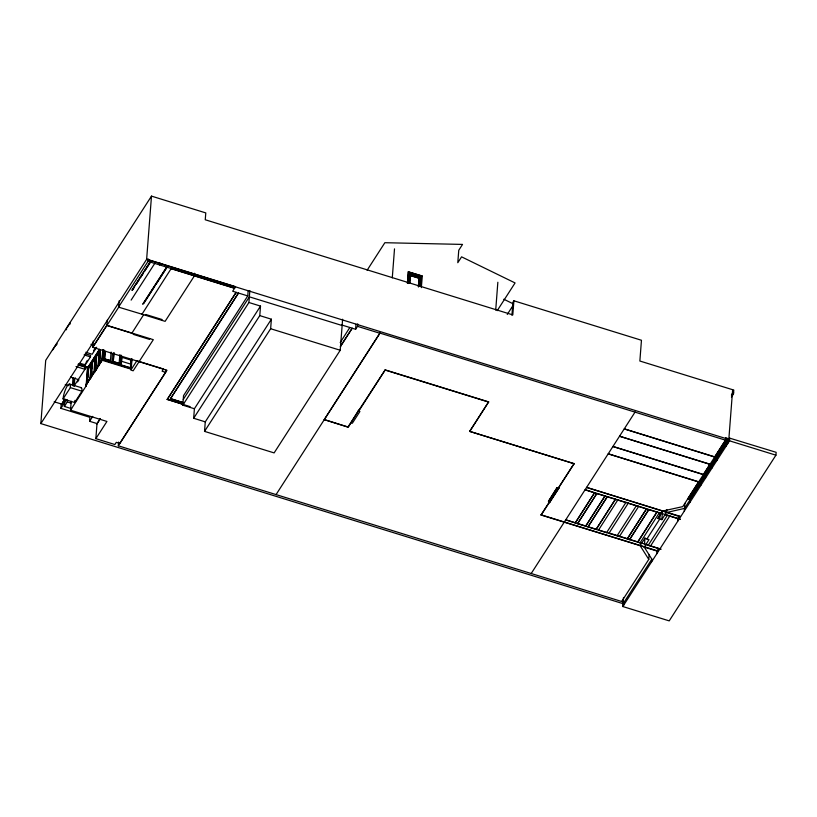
<?xml version="1.0" encoding="UTF-8"?>
<svg xmlns="http://www.w3.org/2000/svg" width="817" height="817" viewBox="0 0 817 817"><rect width="100%" height="100%" fill="white"/><g stroke="black" fill="none" stroke-linecap="round" stroke-linejoin="round"><path stroke-width="1.23" d="M623.044 603.671L40.85 423.594L45.711 360.358L151.492 196.121L205.782 212.91L205.251 219.763L512.8 314.902L513.893 300.799L641.457 340.26L639.864 361.022L733.799 390.077L733.513 393.886L731.45 397.093M66.3 328.853L66.228 329.823L66.606 329.241M100.277 418.518L97.009 423.574L89.594 421.286L89.901 417.313L60.907 408.347L61.244 403.966M71.63 408.684L64.38 406.437L64.686 402.464M64.38 406.437L67.27 401.954L67.423 399.962M106.915 325.329L153.31 339.678L133.161 370.795L130.843 370.081L136.837 360.767L163.512 369.018L162.093 371.214L165.575 372.297L119.772 443.417L116.29 442.334L114.87 444.54L95.855 438.658L106.935 421.449L70.517 410.185L71.202 401.29M72.407 385.614L73.03 377.607M73.52 385.828L73.969 379.956L75.338 377.832M74.214 386.043L74.664 380.171L73.969 379.956M85.152 366.047L84.897 369.284L76.012 366.537M80.005 363.248L85.315 364.893L85.438 363.361M85.714 384.889L86.102 385.981L85.714 384.889L102.738 359.347M86.275 383.806L87.552 367.129L78.136 364.219M87.705 367.405L87.746 366.833M86.97 384.164L88.195 368.161L95.466 356.028L94.701 372.164M87.388 382.07L88.45 368.355L91.177 364.116L90.35 377.903L87.623 382.142L87.817 379.65M88.011 377.158L88.675 368.426L91.412 364.188M85.315 364.893L90.473 356.886L90.585 355.364L85.274 353.72M90.125 377.832L91.177 364.116M623.984 602.211L118.332 445.806L166.974 370.285L92.75 347.327L93.23 341.108M90.83 378.169L92.066 362.166M91.872 371.153L91.484 376.147L92.311 362.36L95.038 358.122L92.546 362.431L92.066 368.661M91.259 376.075L93.986 371.837L95.038 358.122M94.792 370.938L95.17 366.016M95.456 362.319L95.926 356.171M95.078 370.499L96.212 355.732L100.072 349.727L98.847 365.73M95.405 369.631L96.457 355.916L99.184 351.678L98.367 365.465L95.63 369.703L96.018 364.719M96.212 362.227L96.692 355.987L99.419 351.749M98.132 365.393L99.184 351.678M100.072 356.222L99.5 363.708L100.317 349.921L100.266 353.73M95.855 438.658L97.009 423.574M99.266 363.636L101.992 359.398L102.666 350.667M103.013 349.594L102.135 360.236L131.363 369.274L131.435 368.324L102.207 359.276M102.482 359.715L103.228 350.044M103.473 349.737L102.707 359.725L101.992 359.398M103.8 349.666L103.034 359.654L103.902 350.564M107.323 320.08L106.904 325.523L131.843 333.234L143.659 314.708L118.71 307.192L92.75 347.327M104.515 358.939L110.52 360.624L104.515 358.939L105.087 351.463M104.607 358.796L105.179 351.31M110.428 360.767L111.102 352.045M112.399 353.73L111.919 362.054M113.216 361.635L119.221 363.32L113.216 361.635L113.88 352.903M113.308 361.482L113.982 352.76M118.71 307.192L119.211 300.707M119.129 363.463L119.895 354.588M121.192 355.191L120.426 365.036L121.284 356.13M121.978 356.345L121.12 365.25L121.743 357.254L131.016 360.123L130.403 368.12L131.251 359.214M118.332 445.806L118.618 442.089M131.118 366.455L131.68 359.225M103.677 360.093L131.241 368.61L131.997 358.816M141.903 314.361L171.213 268.527M40.85 423.594L146.631 259.357L151.492 196.121M118.741 306.814L148.02 261.348L148.204 258.907M159.611 264.943L159.785 262.655M165.555 372.481L165.769 369.754M190.157 406.662L167.219 399.38L236.164 292.333L232.682 291.25L235.531 286.665L146.641 259.163M183.784 402.934L170.487 398.625L238.482 293.048L247.765 295.917L248.143 290.883M182.804 405.161L248.919 302.504L260.511 306.089L194.405 408.745L182.804 405.161L183.539 395.632L247.765 295.917M194.599 273.256L194.395 275.891L165.116 321.347L141.923 314.177M193.67 418.263L259.786 315.617L271.377 319.202L205.271 421.858L193.67 418.263L194.405 408.745M342.619 319.222L340.229 350.258L274.124 452.904L204.536 431.376L205.271 421.858M167.209 399.564L236.164 292.333M170.467 398.819L238.482 293.048M248.919 302.504L249.839 290.525M259.786 315.617L260.511 306.089M204.536 431.376L270.641 328.73L271.377 319.202M727.876 440.904L379.966 333.101L324.247 419.611L347.889 427.128L385.195 369.887L488.648 401.882L469.744 431.407L574.116 463.688L469.744 431.407M341.7 324.972L355.62 329.282L357.509 326.34L357.693 323.838M355.62 329.282L355.998 324.267M350.738 422.532L352.341 423.226L359.899 411.492L358.285 410.798M276.064 494.591L379.966 333.101M359.306 410.257L385.195 369.887M392.283 277.862L394.509 248.868M407.407 283.346L408.388 271.765L422.297 276.075L421.327 287.645M407.509 283.203L408.388 271.765M408.255 283.509L408.531 279.874M408.725 282.774L409.47 273.082L421.072 276.667L420.326 286.369M409.644 282.896L410.308 275.39L419.121 278.117L418.457 286.706M409.736 282.753L410.308 275.39M418.365 286.849L419.121 278.117M419.948 285.889L421.072 276.667M495.715 310.092L497.849 282.253M511.942 315.219L512.943 302.27L513.893 300.799M644.286 546.941L541.068 515.016L559.175 487.596M548.473 501.362L557 487.78L548.473 501.362L550.096 501.863L558.593 488.668L556.969 488.157M541.068 515.016L549.075 502.404M596.88 493.397L577.588 523.687L565.773 519.837L575.28 522.778L594.551 492.865L585.054 489.74L680.153 519.152M577.588 523.687L588.026 526.914L607.317 496.624M588.026 526.914L598.463 530.151L617.744 500.045L625.863 502.557L606.582 532.664L608.9 533.378L628.181 503.272L636.3 505.784L617.019 535.891L619.337 536.606L638.618 506.499L646.502 508.94L627.242 538.852L619.347 536.412M575.27 522.972L594.562 492.682M598.463 530.151L606.582 532.664M585.707 526.199L604.999 495.909M608.9 533.378L617.029 535.697M596.144 529.426L615.436 499.136M617.754 499.851L615.405 499.514M625.873 502.363L628.191 503.078M648.841 509.461L629.539 539.761L627.252 538.658M690.089 499.565L729.744 438.167L776.15 452.322L775.925 455.181L669.205 620.879L622.82 606.531L623.514 597.472M623.759 605.07L623.974 602.405M636.31 505.59L638.628 506.305M662.434 510.86L660.902 513.393L659.258 512.882L639.977 542.988L637.689 541.896M639.997 542.794L641.651 543.121L640.13 545.654L648.78 559.39L621.666 601.496M627.221 539.046L646.523 508.746M651.629 561.81L651.833 559.145L644.266 547.135L649.004 539.608L644.848 538.321L641.641 543.305M644.49 544.214L644.981 537.862M645.808 544.398L648.116 545.307M680.132 519.346L669.695 516.109L650.414 546.216L648.126 545.123M648.78 559.39L649.158 554.426M637.658 542.274L656.96 511.973M659.278 512.698L656.929 512.361M656.817 553.742L657.042 550.883L658.553 548.544L658.328 551.393M660.156 513.954L659.768 519.02L646.931 538.965M660.902 513.393L657.695 518.376L661.852 519.663L662.332 513.331M661.852 519.663L666.58 512.136L586.565 487.392L666.57 512.33M679.315 516.467L666.56 512.525L666.784 509.604M665.058 514.679L669.715 515.925M677.599 521.481L677.814 518.621L679.325 516.283L679.111 519.132M684.299 511.074L684.891 503.415M687.771 498.84L698.647 481.785L608.195 453.813L700.955 482.694M689.875 502.414L690.11 499.371L726.466 442.916L724.148 442.201L714.691 457.05M700.731 485.553L700.966 482.51M703.355 474.646L709.983 464.189L619.521 436.217L712.291 465.098M705.459 478.221L705.694 475.177M712.067 467.957L712.301 464.914M716.795 460.625L717.03 457.581M725.67 437.81L725.312 442.559L688.945 499.013M725.741 437.708L725.547 440.189L682.767 506.622L662.883 510.993L658.165 518.325M726.231 445.959L726.864 437.83M727.651 443.764L727.855 441.098M728.805 439.628L732.645 389.719M622.82 606.531L729.54 440.833L729.744 438.167M52.778 349.85L56.935 343.395M66.933 327.872L70.078 322.981M56.485 344.958L56.863 344.365M69.629 324.543L70.007 323.961M92.77 347.133L106.935 325.135M131.894 290.209L150.277 261.665M132.395 289.78L150.103 262.288M132.354 290.352L134.397 287.175M136.439 284.01L139.166 279.782M140.524 277.668L143.251 273.429M144.609 271.315L150.052 262.86M86.081 362.36L87.368 360.368M93.577 350.718L95.507 347.725M63.072 398.921L70.354 387.626L81.945 391.21L74.674 402.505L63.072 398.921A9.661 2.431 -72.8 0 1 67.28 385.941A9.661 2.431 -72.8 0 1 70.354 387.626M96.682 347.245L92.168 354.251L85.795 352.27M64.461 399.431L61.663 404.629M64.962 399.043L61.704 404.109L54.177 401.78M62.317 403.618L64.921 399.574M74.112 385.941L86.745 366.537M77.554 381.907L78.922 379.772M60.907 408.347L66.422 399.779M87.501 367.895L99.48 349.288M131.129 300.115L154.954 263.105M99.613 349.584L87.736 368.018L86.5 384.021L102.248 359.582M85.642 385.838L102.666 359.429M95.62 370.724L96.906 368.733M70.517 410.185L86.102 385.981M142.679 304.271L166.515 267.271M143.189 303.842L167.015 266.842M143.823 303.352L154.719 286.44M156.078 284.326L166.974 267.414M133.59 333.581L133.12 334.316L149.358 339.341L149.828 338.606M145.395 315.25L145.875 314.514L162.103 319.539L161.633 320.274M89.594 421.286L92.74 416.384M96.988 423.952L100.246 418.886M183.243 399.472L249.359 296.826L342.129 325.523M367.129 270.243L384.858 242.71L462.534 244.416L458.756 250.278L457.796 262.706L461.574 256.844L515.067 282.937L497.216 310.664M340.189 342.609L349.819 327.484M340.413 346.398L352.137 328.199M340.403 346.592L352.127 328.393M409.47 273.082L409 273.818L420.602 277.402M422.297 276.075L408.296 271.918M358.857 409.92L348.369 427.077L324.247 419.611M507.255 314.453L512.647 306.079M469.755 431.213L488.648 401.882M558.705 487.453L574.137 463.494M558.695 487.637L574.116 463.688M549.524 502.741L550.096 501.863M558.593 488.668L559.155 487.78M531.203 573.514L635.105 412.013M731.399 394.999L732.349 393.528L733.513 393.886M731.552 395.755L733.615 392.558M648.095 545.501L667.377 515.394M623.024 603.865L651.833 559.145M690.079 499.749L684.503 508.399L666.56 512.525M410.205 275.533L419.019 278.26M146.631 259.357L728.815 439.434M729.54 440.833L775.925 455.181M148.02 261.348L234.591 288.125M171.192 268.711L234.571 288.319M357.509 326.34L379.946 333.285M236.144 292.517L238.472 293.232M714.701 456.856L624.249 428.884L717.009 457.765M270.641 328.73L340.229 350.258M385.185 370.081L488.627 402.076M703.376 474.452L612.913 446.48L705.674 475.361M687.791 498.656L690.11 499.371M667.744 512.504L680.5 516.446M594.531 493.06L596.849 493.774M604.968 496.287L607.286 497.002M646.492 509.134L648.81 509.849M90.942 344.274L93.077 344.927M121.437 361.247L130.71 364.116M96.212 355.732L94.976 371.725M103.218 359.357L130.587 367.824M84.09 354.915L90.473 356.886M548.493 500.974L550.117 501.485M78.606 364.014L82.037 365.066M78.565 364.576L88.052 367.517M78.075 364.974L88.307 368.14M608.931 532.99L660.882 549.065M598.473 529.957L606.592 532.47M650.434 546.032L660.871 549.259M170.487 398.625L183.794 402.74M541.079 514.822L658.216 551.056M167.219 399.38L182.926 404.231M644.266 547.135L657.021 551.077M70.507 377.148L78.289 379.548M69.68 384.092L81.281 387.677M65.258 384.562L68.791 385.655M67.27 401.954L70.895 403.067M503.793 299.226L512.923 303.689M80.617 387.687A9.661 2.431 -72.8 0 1 81.945 391.21M74.674 402.505A9.661 2.431 -72.8 0 1 74.939 400.412M596.87 493.58L577.599 523.503L585.718 526.015L604.988 496.093L596.87 493.58M607.307 496.818L588.036 526.73L596.155 529.242L615.426 499.32L607.307 496.818M648.821 509.655L629.56 539.567L637.679 542.079L656.939 512.167L648.821 509.655"/></g></svg>
